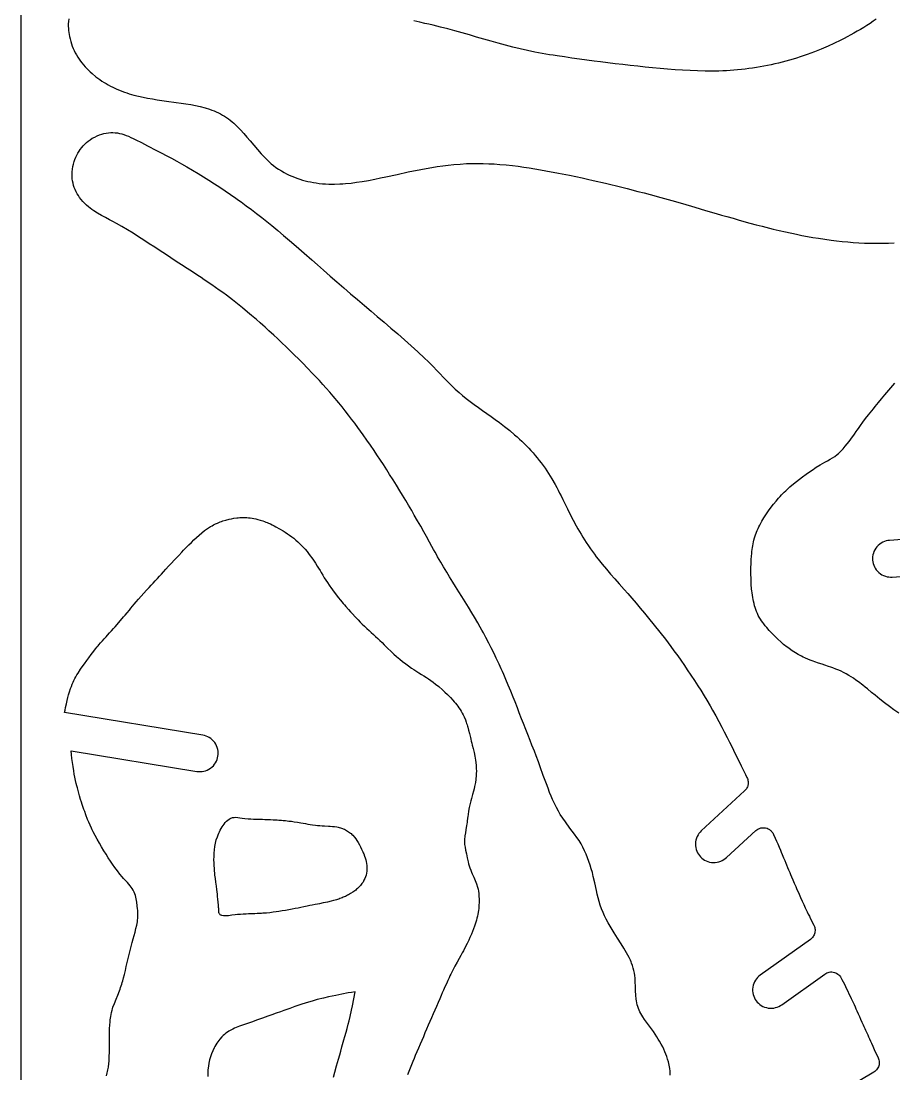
# Model space of a CAD drawing. Extents: x 0 to 1525, y 0 to 1525.
# Drawn here: x 0 to 234.2, y 542.6 to 825.1 of the extents above; entities that cross this region are included whole.
import ezdxf

# ---------------------------------------------------------------- set-up
doc = ezdxf.new("R2010")
doc.units = 0
doc.header["$MEASUREMENT"] = 0

msp = doc.modelspace()

# ---------------------------------------------------------------- linework, layer by layer
for points in [[(0, 0), (0, 1525), (1525, 1525), (1525, 0), (0, 0)], [(53.08, 585.97), (53.06, 586.29), (53.04, 586.61), (53.02, 586.93), (52.99, 587.25), (52.94, 587.89), (52.89, 588.65), (52.81, 589.42), (52.74, 590.18), (52.66, 590.82), (52.58, 591.46), (52.5, 592.09), (52.39, 592.98), (52.25, 594), (52.13, 595.02), (52.03, 595.91), (51.97, 596.42), (51.91, 597.06), (51.86, 597.7), (51.81, 598.47), (51.78, 599.24), (51.76, 600.01), (51.77, 600.91), (51.81, 601.8), (51.88, 602.7), (51.99, 603.59), (52.07, 604.03), (52.16, 604.47), (52.26, 604.91), (52.38, 605.34), (52.66, 606.2), (52.84, 606.68), (53.04, 607.15), (53.23, 607.56), (53.44, 607.96), (53.68, 608.41), (53.94, 608.85), (54.18, 609.23), (54.45, 609.59), (54.78, 609.99), (55.14, 610.37), (55.49, 610.67), (55.86, 610.94), (56.07, 611.07), (56.3, 611.17), (56.53, 611.26), (56.77, 611.33), (56.99, 611.38), (57.21, 611.4), (57.65, 611.42), (58.18, 611.39), (58.69, 611.32), (59.36, 611.22), (60.01, 611.14), (60.92, 611.04), (61.69, 610.99), (62.33, 610.95), (63.35, 610.91), (63.98, 610.9), (64.74, 610.88), (65.38, 610.87), (66.14, 610.85), (66.9, 610.82), (67.66, 610.79), (68.68, 610.73), (69.19, 610.69), (69.83, 610.64), (70.35, 610.6), (70.98, 610.53), (71.88, 610.43), (72.52, 610.35), (73.28, 610.24), (74.17, 610.1), (75.06, 609.96), (75.7, 609.84), (76.32, 609.73), (76.95, 609.62), (77.58, 609.51), (78.21, 609.41), (78.98, 609.3), (79.49, 609.24), (80.12, 609.18), (80.76, 609.13), (81.41, 609.1), (82.44, 609.06), (82.95, 609.04), (83.59, 608.99), (84.1, 608.94), (84.73, 608.84), (85.05, 608.78), (85.36, 608.7), (85.67, 608.62), (85.98, 608.51), (86.22, 608.43), (86.46, 608.33), (86.76, 608.2), (87.05, 608.05), (87.33, 607.9), (87.61, 607.73), (87.88, 607.55), (88.14, 607.36), (88.35, 607.21), (88.55, 607.04), (88.78, 606.83), (89.01, 606.6), (89.45, 606.12), (89.83, 605.61), (90.12, 605.19), (90.45, 604.64), (90.77, 604.07), (91.06, 603.49), (91.34, 602.91), (91.67, 602.2), (91.81, 601.9), (91.93, 601.6), (92.16, 601), (92.33, 600.51), (92.47, 600.02), (92.59, 599.52), (92.68, 599.02), (92.75, 598.51), (92.78, 598), (92.77, 597.48), (92.73, 596.96), (92.66, 596.45), (92.55, 595.94), (92.4, 595.45), (92.22, 594.97), (92, 594.51), (91.74, 594.06), (91.45, 593.63), (91.26, 593.37), (91.05, 593.12), (90.51, 592.55), (90.28, 592.33), (90.03, 592.11), (89.78, 591.9), (89.52, 591.7), (88.99, 591.32), (88.43, 590.96), (87.87, 590.64), (87.59, 590.49), (87.31, 590.35), (87.01, 590.21), (86.71, 590.08), (86.42, 589.95), (86.12, 589.83), (85.52, 589.61), (85.22, 589.5), (84.92, 589.41), (84.61, 589.31), (84.31, 589.22), (83.81, 589.08), (83.19, 588.92), (82.18, 588.68), (81.67, 588.57), (81.04, 588.44), (80.03, 588.24), (79.52, 588.14), (78.89, 588.01), (78.12, 587.85), (77.49, 587.72), (76.74, 587.57), (75.85, 587.38), (75.1, 587.23), (74.34, 587.07), (73.58, 586.92), (72.7, 586.75), (71.83, 586.59), (70.94, 586.43), (70.05, 586.28), (69.17, 586.14), (68.41, 586.03), (67.65, 585.93), (66.77, 585.83), (65.88, 585.74), (65.24, 585.69), (64.86, 585.66), (64.48, 585.64), (63.97, 585.6), (63.33, 585.57), (62.69, 585.54), (62.18, 585.52), (61.54, 585.5), (61.02, 585.48), (60.38, 585.45), (59.62, 585.41), (58.85, 585.36), (58.09, 585.3), (57.44, 585.23), (56.55, 585.13), (56.11, 585.06), (55.66, 585), (55.22, 584.97), (54.76, 584.95), (54.54, 584.96), (54.32, 584.98), (53.87, 585.07), (53.72, 585.12), (53.57, 585.19), (53.44, 585.28), (53.31, 585.39), (53.22, 585.52), (53.14, 585.66), (53.1, 585.81), (53.08, 585.97)]]:
    msp.add_lwpolyline(points, close=True)
for points in [[(12.79, 825.67), (12.72, 825.03), (12.68, 824.39), (12.67, 823.74), (12.7, 823.1), (12.74, 822.56), (12.8, 822.02), (12.89, 821.48), (12.99, 820.94), (13.14, 820.29), (13.31, 819.65), (13.51, 819.02), (13.74, 818.39), (13.99, 817.78), (14.26, 817.18), (14.56, 816.59), (14.88, 816.01), (15.21, 815.45), (15.57, 814.91), (15.95, 814.37), (16.34, 813.85), (16.76, 813.34), (17.19, 812.84), (17.63, 812.36), (18.1, 811.89), (18.57, 811.44), (19.07, 811), (20.09, 810.16), (20.62, 809.76), (21.16, 809.38), (21.71, 809.01), (22.27, 808.65), (22.83, 808.31), (23.4, 807.98), (23.99, 807.67), (24.58, 807.37), (25.56, 806.9), (26.57, 806.47), (27.78, 806.01), (28.39, 805.8), (29.01, 805.6), (30.23, 805.25), (31.48, 804.93), (32.72, 804.66), (33.96, 804.41), (35.23, 804.19), (36.49, 804), (37.77, 803.81), (39.04, 803.64), (41.61, 803.29), (42.92, 803.1), (44.21, 802.9), (45.52, 802.68), (46.81, 802.43), (48.09, 802.14), (49.36, 801.8), (50.58, 801.42), (51.19, 801.21), (51.79, 800.98), (52.38, 800.74), (52.95, 800.47), (53.51, 800.19), (54.06, 799.89), (54.6, 799.57), (55.12, 799.23), (55.63, 798.87), (56.13, 798.49), (56.62, 798.1), (57.09, 797.68), (58.01, 796.81), (58.46, 796.36), (58.9, 795.89), (59.76, 794.94), (60.61, 793.96), (61.44, 792.96), (62.42, 791.78), (63.41, 790.61), (64.41, 789.47), (64.93, 788.91), (65.46, 788.36), (65.99, 787.83), (66.55, 787.32), (67.11, 786.82), (67.7, 786.34), (68.38, 785.82), (69.1, 785.34), (69.83, 784.88), (70.57, 784.45), (71.25, 784.1), (71.93, 783.77), (72.62, 783.46), (73.32, 783.18), (74.03, 782.92), (74.75, 782.67), (75.47, 782.45), (76.21, 782.25), (76.94, 782.08), (77.68, 781.92), (78.42, 781.78), (79.16, 781.66), (80.01, 781.55), (80.86, 781.46), (81.71, 781.4), (82.56, 781.36), (84.06, 781.35), (85.54, 781.39), (86.29, 781.43), (87.04, 781.49), (88.53, 781.64), (90.03, 781.83), (91.51, 782.05), (93.23, 782.35), (94.93, 782.68), (96.43, 782.99), (97.91, 783.31), (100.89, 783.97), (103.86, 784.61), (107.24, 785.29), (108.72, 785.56), (110.2, 785.82), (111.67, 786.05), (113.15, 786.26), (114.63, 786.45), (116.11, 786.6), (117.81, 786.74), (119.5, 786.84), (120.99, 786.89), (122.48, 786.9), (123.98, 786.88), (125.46, 786.83), (126.96, 786.75), (128.46, 786.65), (130.16, 786.49), (131.86, 786.31), (133.36, 786.13), (134.85, 785.92), (136.35, 785.7), (137.83, 785.47), (139.33, 785.22), (140.81, 784.95), (144.2, 784.31), (147.16, 783.72), (150.52, 783), (151.99, 782.68), (153.45, 782.35), (156.79, 781.58), (158.25, 781.23), (159.71, 780.87), (162.6, 780.15), (165.5, 779.4), (167.16, 778.97), (168.81, 778.53), (171.69, 777.74), (174.57, 776.93), (177.44, 776.11), (180.73, 775.15), (183.6, 774.31), (186.48, 773.47), (187.92, 773.05), (189.36, 772.64), (191.01, 772.17), (192.66, 771.7), (195.54, 770.91), (197.2, 770.46), (198.86, 770.03), (201.76, 769.3), (203.43, 768.9), (205.1, 768.52), (208.04, 767.88), (209.51, 767.59), (210.98, 767.31), (212.46, 767.05), (213.93, 766.8), (215.63, 766.54), (217.33, 766.3), (218.81, 766.12), (220.3, 765.96), (221.8, 765.82), (223.29, 765.7), (224.79, 765.61), (226.29, 765.54), (228.01, 765.49), (229.73, 765.48), (231.24, 765.5), (232.74, 765.54), (234.25, 765.61)], [(229.44, 825.64), (228.62, 825.05), (227.79, 824.49), (226.94, 823.94), (226.09, 823.4), (225.22, 822.88), (224.35, 822.36), (223.46, 821.86), (222.58, 821.37), (221.68, 820.89), (220.79, 820.43), (219.9, 819.97), (218.07, 819.09), (216.55, 818.4), (214.7, 817.59), (212.83, 816.84), (211.89, 816.49), (210.94, 816.14), (209.03, 815.48), (208.08, 815.18), (207.11, 814.88), (205.17, 814.32), (204.19, 814.06), (203.21, 813.82), (202.23, 813.59), (201.24, 813.36), (200.25, 813.16), (199.25, 812.96), (198.26, 812.78), (197.27, 812.62), (196.27, 812.46), (195.26, 812.33), (194.27, 812.2), (193.27, 812.09), (192.26, 811.99), (191.26, 811.91), (190.25, 811.84), (189.24, 811.78), (188.24, 811.73), (187.23, 811.7), (185.55, 811.67), (184.54, 811.67), (183.53, 811.68), (181.52, 811.72), (179.5, 811.8), (177.49, 811.91), (175.47, 812.04), (173.46, 812.2), (171.45, 812.37), (169.44, 812.56), (167.44, 812.76), (165.44, 812.97), (163.43, 813.2), (161.43, 813.43), (159.43, 813.67), (157.45, 813.91), (155.44, 814.17), (153.77, 814.38), (151.77, 814.64), (149.79, 814.9), (147.78, 815.18), (145.79, 815.46), (143.8, 815.77), (142.8, 815.92), (141.81, 816.08), (139.81, 816.43), (138.82, 816.61), (137.83, 816.8), (135.86, 817.2), (133.89, 817.63), (131.93, 818.1), (129.98, 818.6), (128.03, 819.13), (126.1, 819.67), (124.15, 820.24), (122.23, 820.8), (120.28, 821.37), (118.34, 821.93), (116.41, 822.48), (114.47, 823.01), (112.52, 823.51), (111.55, 823.75), (110.57, 823.98), (109.44, 824.23), (108.3, 824.48), (106.99, 824.78), (105.37, 825.17)], [(174.16, 542.18), (174.15, 542.61), (174.11, 543.32), (174.02, 544.03), (173.86, 544.93), (173.66, 545.81), (173.46, 546.5), (173.24, 547.19), (173, 547.87), (172.72, 548.53), (172.44, 549.17), (172.14, 549.8), (171.75, 550.56), (171.33, 551.31), (170.97, 551.91), (170.61, 552.49), (169.65, 553.92), (168.84, 555.04), (168.32, 555.75), (167.8, 556.45), (167.29, 557.16), (166.79, 557.88), (166.52, 558.31), (166.26, 558.76), (166.02, 559.21), (165.8, 559.68), (165.61, 560.15), (165.45, 560.63), (165.32, 561.12), (165.21, 561.62), (165.12, 562.13), (165.05, 562.64), (164.95, 563.67), (164.88, 564.9), (164.83, 566.13), (164.79, 567.19), (164.72, 568.24), (164.65, 568.93), (164.54, 569.61), (164.41, 570.29), (164.24, 570.96), (164.04, 571.62), (163.8, 572.26), (163.65, 572.66), (163.48, 573.06), (163.11, 573.83), (162.8, 574.45), (162.46, 575.07), (161.76, 576.27), (161.02, 577.47), (160.05, 578.96), (159.12, 580.44), (158.57, 581.33), (158.03, 582.23), (157.52, 583.13), (157.02, 584.05), (156.56, 584.97), (156.14, 585.9), (155.75, 586.85), (155.4, 587.82), (155.1, 588.8), (154.83, 589.79), (154.58, 590.8), (154.35, 591.81), (153.91, 593.85), (153.53, 595.56), (153.27, 596.58), (152.99, 597.59), (152.69, 598.59), (152.36, 599.58), (152.01, 600.56), (151.62, 601.52), (151.2, 602.47), (150.73, 603.39), (150.24, 604.29), (149.7, 605.17), (149.11, 606.03), (148.51, 606.88), (147.89, 607.72), (147.27, 608.54), (146.03, 610.21), (145.34, 611.21), (144.68, 612.22), (144.16, 613.11), (143.67, 614.02), (143.13, 615.1), (142.62, 616.19), (142.21, 617.14), (141.82, 618.1), (141.38, 619.24), (140.95, 620.38), (140.12, 622.67), (139.3, 624.97), (138.83, 626.27), (138.21, 627.89), (137.71, 629.18), (137.08, 630.79), (136.57, 632.07), (135.93, 633.68), (135.43, 634.96), (134.8, 636.57), (134.3, 637.86), (133.67, 639.47), (133.17, 640.76), (132.54, 642.37), (132.03, 643.65), (131.38, 645.26), (130.73, 646.86), (130.06, 648.45), (129.51, 649.72), (129.16, 650.51), (128.81, 651.3), (128.23, 652.56), (127.49, 654.13), (126.9, 655.38), (126.13, 656.93), (125.5, 658.16), (124.7, 659.7), (124.04, 660.92), (123.63, 661.68), (123.21, 662.43), (122.53, 663.63), (121.66, 665.13), (120.95, 666.32), (120.06, 667.79), (119.15, 669.26), (118.23, 670.72), (117.49, 671.89), (116.56, 673.36), (115.83, 674.53), (114.92, 676), (114.2, 677.18), (113.32, 678.66), (112.63, 679.86), (111.76, 681.36), (111.43, 681.97), (111.09, 682.57), (110.67, 683.32), (110.25, 684.08), (109.58, 685.29), (108.75, 686.8), (108.41, 687.41), (108.08, 688.01), (107.23, 689.52), (106.38, 691.02), (105.51, 692.52), (104.82, 693.72), (104.38, 694.47), (103.94, 695.21), (103.24, 696.4), (102.35, 697.88), (101.63, 699.06), (100.72, 700.54), (99.81, 702), (98.88, 703.46), (98.13, 704.63), (97.2, 706.08), (96.44, 707.23), (95.48, 708.67), (94.7, 709.82), (93.72, 711.25), (92.74, 712.67), (91.75, 714.08), (90.33, 716.05), (89.51, 717.17), (88.68, 718.27), (87.84, 719.37), (86.99, 720.46), (86.13, 721.55), (85.25, 722.62), (83.71, 724.47), (82.8, 725.52), (81.88, 726.56), (80.96, 727.59), (80.03, 728.61), (78.14, 730.63), (76.95, 731.87), (75.49, 733.36), (74.51, 734.34), (73.28, 735.56), (72.3, 736.52), (71.04, 737.73), (70.04, 738.69), (69.41, 739.29), (68.78, 739.88), (67.78, 740.83), (66.51, 741.99), (65.48, 742.93), (64.83, 743.51), (64.19, 744.08), (63.14, 744.99), (61.83, 746.12), (60.78, 747.01), (59.44, 748.11), (58.11, 749.19), (56.73, 750.26), (55.91, 750.89), (55.08, 751.51), (54.11, 752.23), (53.13, 752.93), (51.15, 754.32), (49.15, 755.69), (48.29, 756.27), (47.42, 756.84), (45.99, 757.79), (44.54, 758.74), (43.08, 759.68), (41.64, 760.62), (40.18, 761.57), (38.73, 762.51), (37.29, 763.46), (35.85, 764.41), (34.41, 765.36), (32.96, 766.3), (31.51, 767.23), (30.04, 768.15), (28.57, 769.05), (27.08, 769.93), (25.57, 770.78), (24.65, 771.29), (23.72, 771.78), (22.65, 772.35), (21.58, 772.93), (20.53, 773.54), (19.51, 774.19), (19.01, 774.54), (18.52, 774.9), (18.05, 775.27), (17.59, 775.67), (17.09, 776.15), (16.6, 776.66), (16.15, 777.19), (15.72, 777.74), (15.38, 778.25), (15.06, 778.77), (14.77, 779.31), (14.51, 779.86), (14.29, 780.43), (14.09, 781), (13.94, 781.59), (13.83, 782.19), (13.75, 782.8), (13.71, 783.41), (13.71, 784.03), (13.73, 784.64), (13.81, 785.34), (13.92, 786.04), (14.08, 786.72), (14.27, 787.4), (14.47, 787.98), (14.7, 788.55), (14.95, 789.1), (15.23, 789.64), (15.55, 790.17), (15.89, 790.67), (16.26, 791.16), (16.66, 791.62), (17.09, 792.07), (17.54, 792.49), (18.02, 792.88), (18.52, 793.25), (19.12, 793.64), (19.75, 793.99), (20.4, 794.3), (21.07, 794.57), (21.65, 794.77), (22.25, 794.92), (22.85, 795.05), (23.46, 795.14), (24.06, 795.19), (24.66, 795.19), (25.26, 795.15), (25.85, 795.07), (26.45, 794.96), (27.03, 794.81), (27.61, 794.63), (28.17, 794.43), (28.83, 794.17), (29.48, 793.89), (30.12, 793.59), (30.75, 793.27), (32.33, 792.47), (33.9, 791.66), (36.37, 790.38), (37.58, 789.75), (39.11, 788.95), (40.32, 788.3), (41.82, 787.48), (43.01, 786.82), (44.51, 785.97), (46, 785.1), (47.48, 784.22), (48.95, 783.32), (50.42, 782.4), (51.89, 781.46), (53.34, 780.51), (54.77, 779.55), (56.2, 778.57), (57.62, 777.57), (58.33, 777.07), (59.03, 776.57), (60.43, 775.54), (61.82, 774.51), (63.19, 773.46), (63.88, 772.94), (64.56, 772.4), (65.92, 771.33), (67.25, 770.25), (68.86, 768.93), (70.45, 767.6), (72.02, 766.26), (73.85, 764.68), (75.94, 762.86), (78.01, 761.03), (79.57, 759.65), (81.12, 758.28), (82.94, 756.68), (84.76, 755.08), (86.59, 753.5), (88.42, 751.91), (90.26, 750.34), (92.11, 748.77), (93.95, 747.21), (95.53, 745.86), (97.38, 744.29), (99.22, 742.72), (101.05, 741.14), (102.88, 739.55), (104.68, 737.95), (105.58, 737.14), (106.47, 736.32), (108.23, 734.66), (109.23, 733.7), (110.21, 732.72), (111.9, 730.99), (113.81, 728.98), (114.66, 728.11), (115.51, 727.26), (116.51, 726.3), (117.53, 725.38), (118.45, 724.6), (119.38, 723.85), (120.48, 723.01), (121.58, 722.18), (122.71, 721.37), (123.83, 720.57), (126.1, 718.97), (127.23, 718.17), (128.35, 717.35), (129.73, 716.3), (130.42, 715.77), (131.1, 715.22), (132.43, 714.1), (133.09, 713.52), (133.73, 712.93), (134.36, 712.34), (134.98, 711.73), (135.6, 711.12), (136.2, 710.49), (136.79, 709.85), (137.38, 709.2), (137.94, 708.55), (138.5, 707.88), (139.04, 707.21), (139.57, 706.52), (140.08, 705.83), (140.58, 705.12), (141.06, 704.41), (141.53, 703.69), (141.99, 702.96), (142.43, 702.22), (143.28, 700.72), (143.7, 699.96), (144.1, 699.19), (144.49, 698.42), (144.89, 697.65), (145.35, 696.73), (145.81, 695.79), (146.57, 694.24), (147.35, 692.69), (148.13, 691.14), (148.95, 689.62), (149.37, 688.86), (149.81, 688.11), (150.25, 687.37), (150.7, 686.63), (151.16, 685.9), (151.63, 685.17), (152.21, 684.31), (152.81, 683.45), (153.31, 682.75), (153.81, 682.05), (154.33, 681.36), (154.86, 680.67), (155.94, 679.32), (157.04, 677.99), (158.16, 676.68), (159.3, 675.38), (160.45, 674.09), (161.83, 672.54), (162.75, 671.5), (163.89, 670.2), (165.02, 668.89), (166.14, 667.57), (167.26, 666.24), (168.36, 664.9), (169.89, 663.01), (171.39, 661.11), (172.87, 659.19), (174.33, 657.25), (175.16, 656.13), (176.18, 654.72), (176.98, 653.59), (177.97, 652.17), (178.75, 651.03), (179.72, 649.59), (180.67, 648.15), (181.6, 646.69), (182.34, 645.52), (183.24, 644.05), (183.96, 642.86), (184.84, 641.37), (185.52, 640.17), (186.37, 638.67), (187.2, 637.15), (188.01, 635.63), (188.66, 634.4), (189.44, 632.86), (190.07, 631.63), (190.84, 630.08), (191.45, 628.84), (192.21, 627.29), (192.52, 626.67), (192.82, 626.05), (193.2, 625.27), (193.58, 624.49), (194.33, 622.94), (194.73, 622.1), (194.87, 621.82), (194.95, 621.57), (195.02, 621.32), (195.07, 621.06), (195.09, 620.79), (195.08, 620.52), (195.06, 620.24), (195.01, 620.03), (194.96, 619.81), (194.87, 619.56), (194.75, 619.31), (194.62, 619.08), (194.47, 618.86), (194.3, 618.67), (194.12, 618.49), (182.47, 607.75), (182.16, 607.43), (181.88, 607.08), (181.62, 606.68), (181.4, 606.25), (181.21, 605.79), (181.07, 605.31), (180.98, 604.81), (180.94, 604.31), (180.96, 603.8), (181.02, 603.3), (181.14, 602.81), (181.3, 602.34), (181.5, 601.91), (181.74, 601.5), (182, 601.13), (182.3, 600.79), (182.62, 600.48), (182.98, 600.2), (183.38, 599.94), (183.8, 599.72), (184.26, 599.53), (184.74, 599.4), (185.24, 599.31), (185.74, 599.27), (186.25, 599.28), (186.75, 599.35), (187.24, 599.46), (187.71, 599.62), (188.14, 599.82), (188.55, 600.07), (188.92, 600.33), (189.26, 600.62), (197.1, 607.85), (197.38, 608.08), (197.69, 608.27), (197.88, 608.37), (198.08, 608.45), (198.28, 608.52), (198.49, 608.57), (198.7, 608.61), (198.91, 608.63), (199.12, 608.64), (199.34, 608.63), (199.74, 608.58), (200.14, 608.47), (200.48, 608.32), (200.8, 608.13), (200.98, 608.01), (201.14, 607.87), (201.29, 607.72), (201.44, 607.56), (201.57, 607.39), (201.68, 607.22), (201.88, 606.85), (202.33, 605.83), (202.66, 605.06), (203, 604.29), (203.38, 603.39), (203.71, 602.62), (203.93, 602.11), (204.2, 601.46), (204.58, 600.56), (204.9, 599.79), (205.17, 599.14), (205.39, 598.63), (205.66, 597.98), (205.93, 597.34), (206.25, 596.57), (206.47, 596.05), (206.74, 595.41), (207.07, 594.64), (207.45, 593.74), (207.84, 592.84), (208.17, 592.07), (208.45, 591.43), (208.74, 590.79), (209.13, 589.9), (209.6, 588.88), (210.01, 587.99), (210.41, 587.11), (210.9, 586.1), (211.21, 585.47), (211.51, 584.85), (211.75, 584.35), (212.07, 583.72), (212.38, 583.1), (212.7, 582.47), (212.85, 582.09), (212.93, 581.84), (212.98, 581.57), (213.01, 581.3), (213.02, 581.02), (212.99, 580.73), (212.95, 580.45), (212.87, 580.18), (212.77, 579.91), (212.64, 579.66), (212.5, 579.43), (212.33, 579.21), (212.15, 579.01), (211.96, 578.83), (211.76, 578.67), (198.27, 569.07), (197.92, 568.78), (197.6, 568.47), (197.29, 568.11), (197.02, 567.71), (196.77, 567.28), (196.58, 566.82), (196.43, 566.34), (196.32, 565.84), (196.27, 565.34), (196.28, 564.83), (196.33, 564.33), (196.43, 563.85), (196.58, 563.39), (196.76, 562.95), (196.98, 562.56), (197.23, 562.18), (197.51, 561.83), (197.83, 561.51), (198.19, 561.2), (198.58, 560.93), (199.02, 560.69), (199.47, 560.49), (199.96, 560.34), (200.46, 560.24), (200.96, 560.19), (201.47, 560.19), (201.96, 560.24), (202.45, 560.35), (202.9, 560.49), (203.34, 560.68), (203.74, 560.89), (204.11, 561.14), (215.66, 569.36), (215.93, 569.54), (216.21, 569.68), (216.52, 569.79), (216.84, 569.87), (217.16, 569.91), (217.49, 569.92), (217.86, 569.89), (218.22, 569.81), (218.52, 569.7), (218.81, 569.57), (219.14, 569.36), (219.43, 569.12), (219.66, 568.89), (219.86, 568.63), (220.06, 568.29), (220.24, 567.94), (220.57, 567.28), (220.9, 566.61), (221.17, 566.06), (221.5, 565.39), (221.82, 564.73), (222.13, 564.06), (222.5, 563.28), (222.71, 562.83), (222.97, 562.27), (223.23, 561.72), (223.48, 561.16), (223.74, 560.6), (224, 560.03), (224.26, 559.47), (224.6, 558.69), (224.92, 558.01), (225.26, 557.23), (225.61, 556.44), (225.93, 555.76), (226.13, 555.31), (226.38, 554.75), (226.57, 554.3), (226.82, 553.74), (227.14, 553.06), (227.39, 552.5), (227.63, 551.94), (227.89, 551.38), (228.14, 550.82), (228.51, 550.03), (228.92, 549.14), (229.28, 548.35), (229.7, 547.46), (229.96, 546.9), (230.08, 546.62), (230.17, 546.33), (230.22, 546.01), (230.25, 545.69), (230.24, 545.35), (230.19, 545.02), (230.12, 544.75), (230.02, 544.49), (229.88, 544.19), (229.7, 543.9), (229.51, 543.65), (229.28, 543.42), (229.05, 543.22), (228.79, 543.05), (216.65, 535.75)], [(235.51, 639.35), (234.16, 640.28), (233, 641.12), (231.69, 642.11), (230.39, 643.13), (229.12, 644.17), (228.18, 644.96), (227.07, 645.87), (226.43, 646.39), (225.8, 646.9), (224.65, 647.78), (223.99, 648.26), (223.31, 648.73), (222.71, 649.12), (222.1, 649.5), (221.39, 649.91), (220.67, 650.3), (220.02, 650.6), (219.37, 650.89), (218.6, 651.2), (217.83, 651.5), (217.25, 651.71), (216.66, 651.91), (215.69, 652.24), (214.91, 652.5), (213.95, 652.82), (212.97, 653.16), (212.49, 653.33), (212.02, 653.51), (211.25, 653.81), (210.31, 654.22), (209.84, 654.44), (209.38, 654.66), (208.47, 655.15), (207.76, 655.56), (206.89, 656.11), (206.04, 656.7), (205.21, 657.32), (204.89, 657.57), (204.58, 657.84), (204.19, 658.17), (203.81, 658.51), (203.07, 659.21), (202.33, 659.94), (201.61, 660.67), (200.75, 661.57), (200.07, 662.34), (199.67, 662.82), (199.28, 663.3), (198.97, 663.71), (198.68, 664.13), (198.35, 664.64), (198.04, 665.17), (197.8, 665.62), (197.58, 666.08), (197.34, 666.64), (197.12, 667.21), (196.96, 667.7), (196.82, 668.19), (196.65, 668.79), (196.51, 669.39), (196.4, 669.9), (196.31, 670.41), (196.21, 671.03), (196.13, 671.65), (196.07, 672.17), (196.01, 672.69), (195.92, 673.95), (195.86, 675.19), (195.84, 675.81), (195.83, 676.42), (195.82, 677.45), (195.83, 678.47), (195.86, 679.49), (195.91, 680.52), (195.97, 681.55), (196.02, 682.17), (196.09, 682.78), (196.22, 683.8), (196.31, 684.31), (196.4, 684.81), (196.51, 685.31), (196.63, 685.81), (196.79, 686.4), (196.98, 686.99), (197.33, 687.95), (197.52, 688.43), (197.73, 688.9), (197.95, 689.37), (198.18, 689.83), (198.47, 690.37), (198.77, 690.91), (199.3, 691.79), (199.62, 692.31), (199.97, 692.82), (200.56, 693.67), (201.28, 694.66), (201.91, 695.47), (202.56, 696.27), (203.22, 697.05), (203.64, 697.51), (204.06, 697.96), (204.42, 698.33), (204.77, 698.69), (205.15, 699.05), (205.52, 699.4), (205.9, 699.75), (206.28, 700.08), (207.22, 700.88), (208.03, 701.52), (208.85, 702.15), (209.66, 702.77), (210.65, 703.5), (211.49, 704.1), (212.5, 704.79), (212.93, 705.08), (213.36, 705.35), (214.42, 705.99), (215.68, 706.69), (216.4, 707.09), (217.12, 707.5), (217.73, 707.88), (218.33, 708.28), (218.97, 708.77), (219.29, 709.04), (219.59, 709.31), (220.1, 709.82), (220.59, 710.35), (221.12, 710.98), (221.63, 711.62), (222.14, 712.27), (222.63, 712.93), (223.58, 714.26), (224.06, 714.93), (224.35, 715.35), (224.65, 715.77), (225.24, 716.6), (225.85, 717.43), (226.58, 718.41), (227.35, 719.39), (227.79, 719.95), (228.23, 720.51), (228.69, 721.07), (229.14, 721.63), (229.59, 722.19), (230.06, 722.74), (230.84, 723.69), (231.76, 724.79), (232.82, 726.04), (233.89, 727.29), (234.43, 727.9)], [(22.91, 542.08), (23.11, 542.85), (23.21, 543.24), (23.28, 543.62), (23.42, 544.4), (23.54, 545.34), (23.6, 545.97), (23.63, 546.37), (23.65, 546.76), (23.68, 547.39), (23.71, 548.18), (23.72, 548.97), (23.72, 549.61), (23.74, 550.4), (23.73, 551.03), (23.73, 551.82), (23.74, 552.45), (23.73, 552.85), (23.74, 553.24), (23.75, 553.88), (23.77, 554.67), (23.82, 555.77), (23.87, 556.41), (23.93, 557.04), (23.98, 557.52), (24.05, 557.99), (24.15, 558.53), (24.26, 559.07), (24.41, 559.69), (24.52, 560.07), (24.64, 560.44), (25.03, 561.47), (25.52, 562.64), (25.96, 563.67), (26.4, 564.85), (26.56, 565.3), (26.71, 565.75), (27, 566.66), (27.13, 567.12), (27.26, 567.57), (27.48, 568.33), (27.71, 569.25), (27.98, 570.33), (28.24, 571.4), (28.49, 572.48), (28.75, 573.56), (29.01, 574.63), (29.27, 575.7), (29.54, 576.78), (29.81, 577.85), (30.07, 578.77), (30.32, 579.69), (30.58, 580.61), (30.82, 581.54), (31.04, 582.46), (31.2, 583.39), (31.26, 583.86), (31.3, 584.33), (31.33, 584.8), (31.33, 585.27), (31.31, 586.06), (31.29, 586.46), (31.26, 586.85), (31.18, 587.65), (31.06, 588.61), (31, 589.09), (30.91, 589.56), (30.81, 590.02), (30.68, 590.48), (30.53, 590.92), (30.35, 591.35), (30.1, 591.84), (29.81, 592.3), (29.54, 592.69), (29.25, 593.06), (28.89, 593.49), (28.52, 593.91), (27.87, 594.62), (27.49, 595.04), (27.12, 595.47), (26.52, 596.2), (25.84, 597.08), (25.18, 597.97), (24.55, 598.88), (24.02, 599.66), (23.41, 600.59), (22.82, 601.52), (22.23, 602.45), (21.57, 603.53), (21, 604.49), (20.38, 605.59), (19.85, 606.56), (19.34, 607.55), (19.1, 608.05), (18.86, 608.55), (18.54, 609.27), (18.16, 610.14), (17.86, 610.87), (17.4, 612.05), (17.08, 612.94), (16.87, 613.54), (16.6, 614.29), (16.4, 614.89), (16.21, 615.49), (15.97, 616.24), (15.69, 617.15), (15.39, 618.22), (15.1, 619.29), (14.95, 619.9), (14.8, 620.51), (14.63, 621.29), (14.53, 621.76), (14.44, 622.22), (14.29, 622.99), (14.12, 623.93), (13.95, 625.02), (13.79, 626.12), (13.65, 627.22), (13.53, 628.32), (13.43, 629.26), (13.43, 629.26), (47.18, 623.75), (47.62, 623.7), (48.07, 623.68), (48.55, 623.72), (49.02, 623.8), (49.5, 623.93), (49.96, 624.11), (50.42, 624.33), (50.84, 624.61), (51.24, 624.93), (51.6, 625.28), (51.92, 625.67), (52.2, 626.08), (52.42, 626.5), (52.6, 626.94), (52.74, 627.37), (52.83, 627.81), (52.88, 628.26), (52.89, 628.71), (52.86, 629.19), (52.78, 629.66), (52.65, 630.14), (52.47, 630.6), (52.24, 631.05), (51.97, 631.48), (51.65, 631.88), (51.29, 632.24), (50.91, 632.55), (50.5, 632.83), (50.08, 633.06), (49.64, 633.24), (49.21, 633.37), (48.77, 633.46), (11.69, 639.53), (11.81, 640.15), (11.95, 640.92), (12.15, 641.85), (12.36, 642.78), (12.54, 643.55), (12.76, 644.32), (12.99, 645.08), (13.29, 645.98), (13.51, 646.57), (13.75, 647.16), (13.97, 647.67), (14.2, 648.17), (14.46, 648.67), (14.72, 649.15), (15, 649.63), (15.29, 650.1), (15.98, 651.16), (16.42, 651.81), (16.98, 652.59), (17.62, 653.49), (18.18, 654.26), (18.84, 655.15), (19.51, 656.03), (20, 656.65), (20.39, 657.14), (20.65, 657.45), (20.9, 657.75), (21.31, 658.23), (21.84, 658.82), (22.26, 659.29), (22.79, 659.88), (23.21, 660.34), (23.75, 660.93), (24.28, 661.51), (24.82, 662.1), (25.24, 662.57), (25.77, 663.16), (26.18, 663.63), (26.71, 664.23), (27.52, 665.19), (27.94, 665.68), (28.43, 666.28), (29.05, 667.02), (29.45, 667.51), (29.94, 668.12), (30.34, 668.61), (30.85, 669.22), (31.47, 669.94), (32.2, 670.77), (32.93, 671.59), (33.68, 672.41), (34.33, 673.11), (34.87, 673.69), (35.41, 674.27), (35.94, 674.84), (36.59, 675.54), (37.13, 676.12), (37.67, 676.7), (38.21, 677.28), (38.85, 677.97), (39.6, 678.78), (40.36, 679.6), (41.1, 680.41), (41.64, 680.99), (42.29, 681.69), (43.15, 682.61), (43.59, 683.07), (44.14, 683.64), (45.02, 684.54), (45.7, 685.21), (46.38, 685.87), (47.07, 686.52), (47.79, 687.16), (48.5, 687.77), (49.25, 688.36), (50.03, 688.92), (50.82, 689.43), (51.24, 689.67), (51.65, 689.89), (52.15, 690.15), (52.66, 690.38), (53.39, 690.68), (53.76, 690.82), (54.13, 690.95), (54.9, 691.19), (55.83, 691.43), (56.45, 691.56), (57.08, 691.67), (57.86, 691.77), (58.26, 691.81), (58.66, 691.84), (59.61, 691.87), (60.09, 691.87), (60.56, 691.84), (61.04, 691.81), (61.51, 691.76), (61.99, 691.69), (62.45, 691.61), (63, 691.5), (63.53, 691.37), (64.15, 691.19), (64.52, 691.08), (64.89, 690.95), (65.27, 690.82), (65.65, 690.67), (66.01, 690.53), (66.38, 690.37), (66.88, 690.15), (67.38, 689.91), (67.88, 689.67), (68.37, 689.41), (69.34, 688.87), (70.28, 688.3), (70.82, 687.96), (71.49, 687.52), (72, 687.16), (72.64, 686.69), (73.15, 686.3), (73.75, 685.8), (74.24, 685.38), (74.53, 685.12), (74.81, 684.84), (75.25, 684.4), (75.8, 683.82), (76.22, 683.35), (76.72, 682.74), (77.13, 682.24), (77.6, 681.61), (77.97, 681.1), (78.43, 680.44), (78.96, 679.65), (79.47, 678.84), (79.81, 678.3), (80.21, 677.63), (80.55, 677.08), (80.95, 676.41), (81.36, 675.73), (81.78, 675.06), (82.22, 674.4), (82.65, 673.75), (82.88, 673.42), (83.1, 673.1), (83.57, 672.45), (84.04, 671.81), (84.61, 671.06), (85.1, 670.43), (85.68, 669.69), (86.39, 668.84), (86.75, 668.41), (87.11, 667.99), (87.84, 667.16), (88.37, 666.57), (88.91, 665.99), (89.66, 665.19), (90.43, 664.39), (90.99, 663.83), (91.56, 663.28), (92.13, 662.73), (92.81, 662.07), (93.39, 661.53), (93.97, 660.99), (94.55, 660.45), (95.13, 659.91), (95.7, 659.37), (96.28, 658.83), (96.85, 658.29), (97.42, 657.74), (97.88, 657.3), (98.44, 656.75), (99.24, 655.98), (99.65, 655.6), (100.05, 655.23), (100.76, 654.6), (101.18, 654.23), (101.6, 653.87), (102.33, 653.27), (103.21, 652.59), (103.98, 652.03), (104.75, 651.49), (105.42, 651.05), (106.22, 650.53), (106.75, 650.2), (107.42, 649.77), (108.08, 649.35), (108.74, 648.92), (109.27, 648.57), (109.92, 648.12), (110.57, 647.67), (111.19, 647.19), (112.06, 646.5), (113.03, 645.67), (113.73, 645.03), (114.42, 644.37), (115.2, 643.58), (115.85, 642.87), (116.22, 642.45), (116.58, 642.02), (116.87, 641.65), (117.16, 641.27), (117.48, 640.82), (117.79, 640.36), (118.08, 639.89), (118.35, 639.41), (118.61, 638.92), (118.84, 638.43), (119.2, 637.56), (119.42, 636.97), (119.54, 636.6), (119.66, 636.22), (119.76, 635.92), (119.85, 635.61), (120.06, 634.85), (120.3, 633.92), (120.57, 632.83), (120.69, 632.36), (120.8, 631.89), (120.94, 631.35), (121.07, 630.8), (121.3, 629.87), (121.54, 628.78), (121.74, 627.84), (121.92, 626.75), (122, 626.12), (122.09, 625.34), (122.14, 624.56), (122.16, 623.78), (122.14, 623.15), (122.12, 622.76), (122.09, 622.36), (122.05, 621.97), (122, 621.58), (121.88, 620.79), (121.67, 619.7), (121.53, 619.08), (121.37, 618.46), (121.14, 617.55), (120.85, 616.48), (120.69, 615.87), (120.5, 615.1), (120.26, 614.02), (120.07, 613.08), (119.92, 612.15), (119.85, 611.68), (119.8, 611.21), (119.7, 610.42), (119.66, 610.03), (119.61, 609.64), (119.54, 609.17), (119.46, 608.69), (119.36, 608.07), (119.21, 607.28), (119.08, 606.49), (119.03, 606.1), (118.99, 605.71), (118.96, 604.93), (118.97, 604.54), (119, 604.15), (119.05, 603.76), (119.11, 603.37), (119.26, 602.59), (119.47, 601.66), (119.7, 600.57), (119.93, 599.48), (120.06, 598.95), (120.21, 598.42), (120.41, 597.82), (120.63, 597.23), (120.84, 596.72), (121.06, 596.21), (121.45, 595.33), (121.65, 594.9), (121.83, 594.46), (122.02, 594.02), (122.19, 593.57), (122.49, 592.67), (122.63, 592.14), (122.73, 591.6), (122.82, 590.97), (122.86, 590.34), (122.89, 589.39), (122.88, 588.43), (122.86, 587.96), (122.83, 587.48), (122.78, 586.93), (122.71, 586.38), (122.56, 585.44), (122.45, 584.9), (122.32, 584.36), (122.19, 583.82), (122.04, 583.29), (121.87, 582.76), (121.69, 582.24), (121.43, 581.5), (121.14, 580.76), (120.83, 580.03), (120.44, 579.16), (120.1, 578.45), (119.69, 577.6), (119.18, 576.61), (118.66, 575.63), (118.36, 575.07), (117.99, 574.38), (117.54, 573.54), (117.01, 572.57), (116.42, 571.45), (116.05, 570.75), (115.68, 570.05), (115.51, 569.7), (115.33, 569.34), (115.08, 568.85), (114.85, 568.35), (114.5, 567.63), (114.11, 566.77), (113.72, 565.91), (113.33, 565.04), (113.01, 564.32), (112.69, 563.59), (112.31, 562.72), (111.87, 561.71), (111.43, 560.69), (111, 559.67), (110.56, 558.66), (110.12, 557.64), (109.68, 556.62), (109.25, 555.6), (108.81, 554.59), (108.37, 553.57), (107.94, 552.55), (107.5, 551.53), (107.07, 550.52), (106.64, 549.5), (106.21, 548.48), (105.78, 547.46), (105.48, 546.73), (105.12, 545.85), (104.75, 544.97), (104.39, 544.09), (104.22, 543.65), (104.04, 543.21), (103.87, 542.77), (103.7, 542.33)], [(247.68, 686.84), (232.99, 685.73), (232.54, 685.68), (232.1, 685.58), (231.65, 685.44), (231.21, 685.25), (230.77, 685.01), (230.37, 684.73), (229.98, 684.4), (229.63, 684.03), (229.32, 683.63), (229.05, 683.2), (228.83, 682.75), (228.66, 682.28), (228.54, 681.82), (228.47, 681.35), (228.44, 680.9), (228.45, 680.45), (228.51, 680), (228.6, 679.56), (228.75, 679.11), (228.93, 678.67), (229.17, 678.24), (229.45, 677.83), (229.78, 677.44), (230.15, 677.09), (230.55, 676.78), (230.98, 676.51), (231.43, 676.29), (231.9, 676.12), (232.36, 676), (232.83, 675.93), (233.28, 675.9), (233.73, 675.91), (233.73, 675.91), (248.29, 677.01)], [(83.81, 541.67), (84.2, 543.06), (84.65, 544.69), (85.18, 546.55), (85.51, 547.71), (85.77, 548.64), (86.1, 549.81), (86.63, 551.67), (86.89, 552.6), (87.2, 553.77), (87.46, 554.71), (87.77, 555.88), (88, 556.81), (88.29, 557.99), (88.66, 559.64), (88.91, 560.82), (89.29, 562.72), (89.64, 564.62), (89.64, 564.62), (88.69, 564.45), (87.73, 564.28), (86.08, 563.97), (84.41, 563.64), (82.52, 563.24), (81.11, 562.91), (79.47, 562.49), (78.06, 562.09), (76.45, 561.61), (75.06, 561.16), (73.46, 560.63), (72.08, 560.15), (70.49, 559.59), (69.58, 559.26), (68.45, 558.86), (67.31, 558.45), (66.18, 558.03), (64.82, 557.54), (63.45, 557.05), (61.85, 556.49), (60.23, 555.93), (59.41, 555.65), (58.6, 555.36), (57.7, 555), (57.25, 554.81), (56.82, 554.6), (56.07, 554.2), (55.71, 553.99), (55.36, 553.75), (54.98, 553.47), (54.6, 553.17), (54.24, 552.84), (53.9, 552.51), (53.33, 551.87), (53.07, 551.54), (52.81, 551.19), (52.54, 550.79), (52.27, 550.38), (52.02, 549.95), (51.79, 549.52), (51.42, 548.75), (51.1, 547.95), (50.82, 547.14), (50.59, 546.32), (50.4, 545.48), (50.26, 544.63), (50.14, 543.66), (50.08, 542.69), (50.08, 541.84)]]:
    msp.add_lwpolyline(points)

doc.saveas('drawing.dxf')
